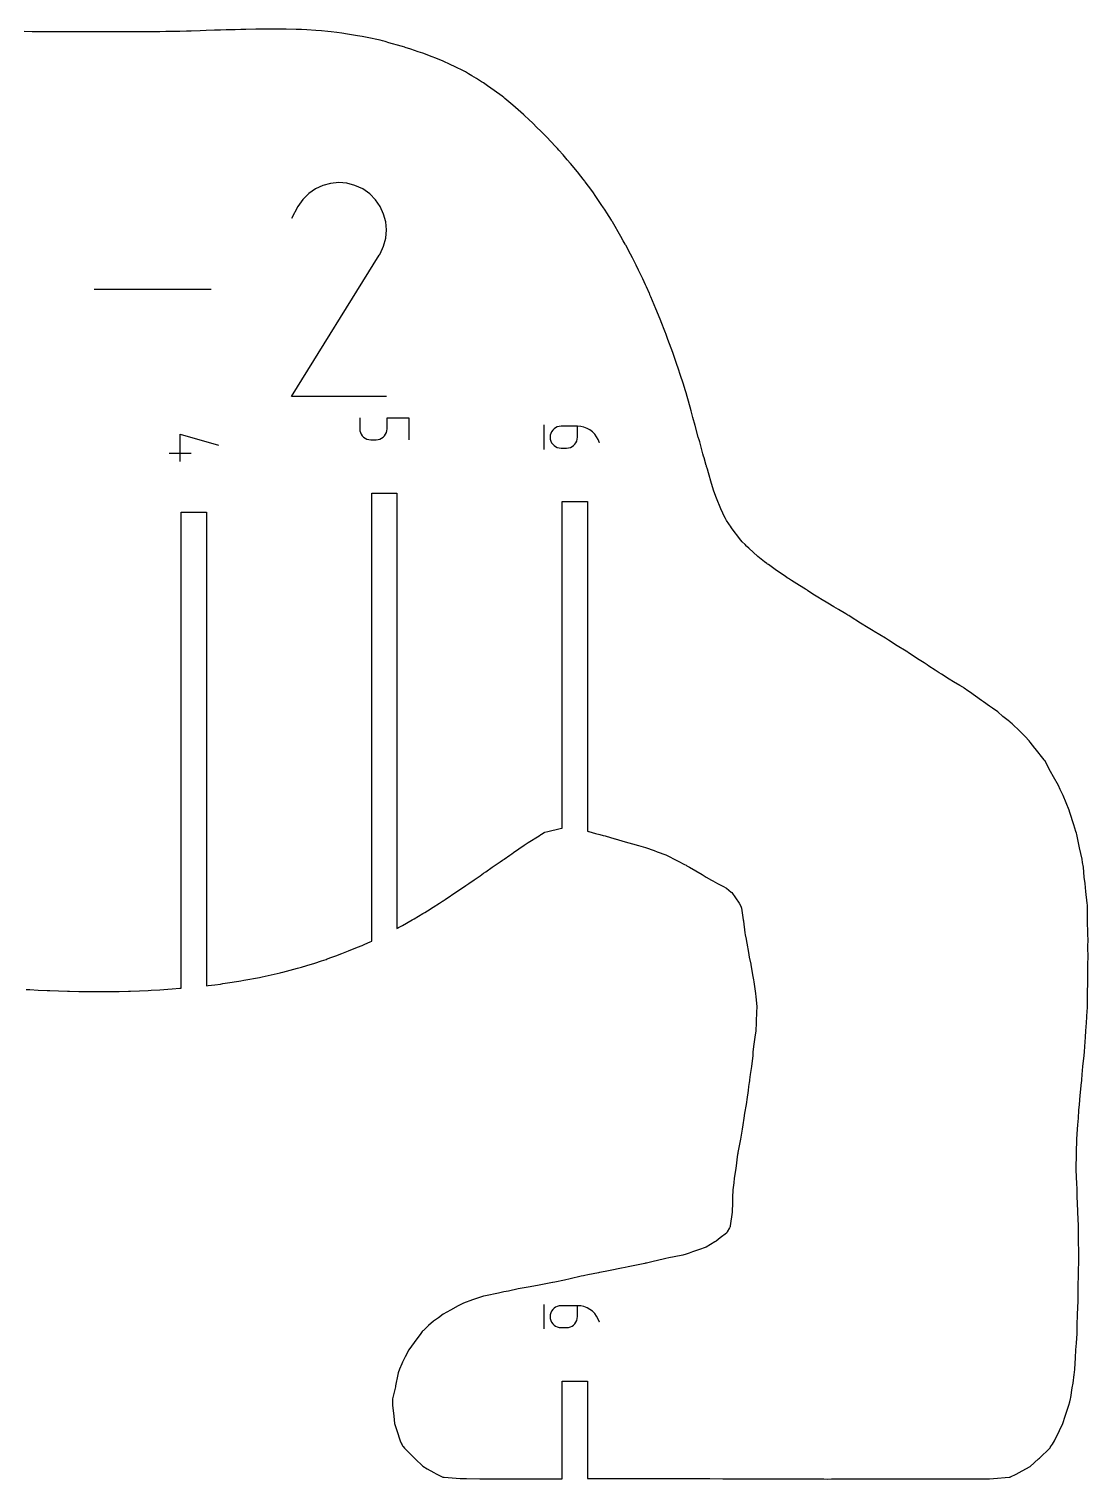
# Model space of a CAD drawing. Extents: x 0 to 560, y 0 to 480.
# Drawn here: x 48.6 to 96.7, y 218.7 to 284.6 of the extents above; entities that cross this region are included whole.
import ezdxf

# ---------------------------------------------------------------- set-up
doc = ezdxf.new("R2010")
doc.units = 0

msp = doc.modelspace()

# ---------------------------------------------------------------- linework, layer by layer
at = {"layer": 'annotation', "color": 1}
for p, q in [((62.278436, 277.611737), (61.922725, 277.516306)), ((62.646263, 277.64589), (62.278436, 277.611737)), ((63.017991, 277.616629), (62.646263, 277.64589)), ((63.385406, 277.521822), (63.017991, 277.616629)), ((61.280504, 277.150141), (61.010422, 276.883675)), ((61.587343, 277.361729), (61.280504, 277.150141)), ((61.922725, 277.516306), (61.587343, 277.361729)), ((63.740295, 277.359334), (63.385406, 277.521822)), ((64.057704, 277.133943), (63.740295, 277.359334)), ((63.740295, 277.359334), (63.740295, 277.359334)), ((64.323093, 276.863475), (64.057704, 277.133943)), ((60.785312, 276.564466), (60.501648, 276.020319)), ((61.010422, 276.883675), (60.785312, 276.564466)), ((64.534101, 276.556219), (64.323093, 276.863475)), ((64.688369, 276.220465), (64.534101, 276.556219)), ((64.783537, 275.864503), (64.688369, 276.220465)), ((64.817245, 275.49662), (64.783537, 275.864503)), ((64.690843, 274.758256), (64.787133, 275.125108)), ((64.787133, 275.125108), (64.817245, 275.49662)), ((60.495548, 267.918519), (64.487581, 274.345179)), ((64.487581, 274.345179), (64.492353, 274.351084)), ((64.487581, 274.345179), (64.487581, 274.345179)), ((64.492353, 274.351084), (64.496929, 274.357039)), ((64.496929, 274.357039), (64.50134, 274.363095)), ((64.50134, 274.363095), (64.505615, 274.369302)), ((64.505615, 274.369302), (64.509785, 274.375709)), ((64.509785, 274.375709), (64.51388, 274.382368)), ((64.51388, 274.382368), (64.517929, 274.389328)), ((64.517929, 274.389328), (64.521963, 274.396639)), ((64.521963, 274.396639), (64.526012, 274.404351)), ((64.526012, 274.404351), (64.690843, 274.758256)), ((64.526012, 274.404351), (64.526012, 274.404351)), ((56.847905, 272.782362), (51.529059, 272.782362)), ((64.815776, 267.918519), (60.495548, 267.918519)), ((63.602428, 266.953733), (63.602428, 266.456314)), ((63.602428, 266.456314), (63.602428, 266.456314)), ((63.602428, 266.456314), (63.610455, 266.367037)), ((63.610455, 266.367037), (63.633597, 266.282955)), ((64.813913, 266.282898), (64.836938, 266.367)), ((64.836938, 266.367), (64.844922, 266.456314)), ((64.844922, 266.456314), (64.844922, 266.953733)), ((64.844922, 266.953733), (65.842428, 266.953733)), ((65.842428, 266.953733), (65.842428, 265.958896)), ((71.983849, 266.631617), (71.983849, 265.511617)), ((72.381007, 266.392168), (72.331864, 266.322728)), ((72.441036, 266.452162), (72.381007, 266.392168)), ((72.510542, 266.501291), (72.441036, 266.452162)), ((72.588116, 266.538138), (72.510542, 266.501291)), ((72.672348, 266.561286), (72.588116, 266.538138)), ((72.76183, 266.569317), (72.672348, 266.561286)), ((73.506342, 266.569317), (72.76183, 266.569317)), ((72.76183, 266.569317), (72.76183, 266.569317)), ((73.657749, 266.558303), (73.506342, 266.569317)), ((73.506342, 266.071898), (73.506342, 266.569317)), ((73.80322, 266.526155), (73.657749, 266.558303)), ((73.940954, 266.474216), (73.80322, 266.526155)), ((74.069145, 266.403828), (73.940954, 266.474216)), ((74.185991, 266.316333), (74.069145, 266.403828)), ((55.438988, 264.970408), (55.438988, 266.214166)), ((55.438988, 266.214166), (57.181008, 265.717449)), ((63.633597, 266.282955), (63.670444, 266.205485)), ((63.670444, 266.205485), (63.719586, 266.136044)), ((63.719586, 266.136044), (63.779615, 266.076051)), ((63.779615, 266.076051), (63.849122, 266.026921)), ((63.849122, 266.026921), (63.926696, 265.990074)), ((63.926696, 265.990074), (64.010928, 265.966926)), ((64.010928, 265.966926), (64.100409, 265.958896)), ((64.100409, 265.958896), (64.348205, 265.958896)), ((64.348205, 265.958896), (64.437643, 265.966922)), ((64.348205, 265.958896), (64.348205, 265.958896)), ((64.437643, 265.966922), (64.521759, 265.990058)), ((64.521759, 265.990058), (64.599165, 266.02689)), ((64.599165, 266.02689), (64.668472, 266.076004)), ((64.668472, 266.076004), (64.728291, 266.135986)), ((64.728291, 266.135986), (64.777234, 266.205422)), ((64.777234, 266.205422), (64.813913, 266.282898)), ((72.271876, 266.161175), (72.263849, 266.071898)), ((72.263849, 266.071898), (72.263849, 266.071898)), ((72.263849, 266.071898), (72.271876, 265.982436)), ((72.295018, 266.245257), (72.271876, 266.161175)), ((72.271876, 265.982436), (72.295018, 265.898256)), ((72.331864, 266.322728), (72.295018, 266.245257)), ((72.295018, 265.898256), (72.331864, 265.820756)), ((72.331864, 265.820756), (72.381007, 265.751339)), ((72.381007, 265.751339), (72.441036, 265.691403)), ((72.441036, 265.691403), (72.510542, 265.642349)), ((73.260586, 265.642349), (73.329892, 265.691403)), ((73.329892, 265.691403), (73.389712, 265.751339)), ((73.389712, 265.751339), (73.438655, 265.820756)), ((73.438655, 265.820756), (73.475333, 265.898256)), ((73.475333, 265.898256), (73.498359, 265.982436)), ((73.498359, 265.982436), (73.506342, 266.071898)), ((74.289688, 266.213075), (74.185991, 266.316333)), ((74.378433, 266.095394), (74.289688, 266.213075)), ((74.450421, 265.964633), (74.378433, 266.095394)), ((74.503849, 265.822135), (74.450421, 265.964633)), ((74.503849, 265.822135), (74.503849, 265.822135)), ((54.941008, 265.343226), (55.935845, 265.343226)), ((72.510542, 265.642349), (72.588116, 265.605577)), ((72.588116, 265.605577), (72.672348, 265.582487)), ((72.672348, 265.582487), (72.76183, 265.574479)), ((72.76183, 265.574479), (73.009626, 265.574479)), ((73.009626, 265.574479), (73.099064, 265.582487)), ((73.009626, 265.574479), (73.009626, 265.574479)), ((73.099064, 265.582487), (73.18318, 265.605577)), ((73.18318, 265.605577), (73.260586, 265.642349)), ((71.983849, 226.647377), (71.983849, 225.527377)), ((72.271876, 226.176935), (72.263849, 226.087658)), ((72.295018, 226.261017), (72.271876, 226.176935)), ((72.331864, 226.338488), (72.295018, 226.261017)), ((72.381007, 226.407928), (72.331864, 226.338488)), ((72.441036, 226.467922), (72.381007, 226.407928)), ((72.510542, 226.517051), (72.441036, 226.467922)), ((72.588116, 226.553898), (72.510542, 226.517051)), ((72.672348, 226.577046), (72.588116, 226.553898)), ((72.76183, 226.585077), (72.672348, 226.577046)), ((73.506342, 226.585077), (72.76183, 226.585077)), ((72.76183, 226.585077), (72.76183, 226.585077)), ((73.657749, 226.574063), (73.506342, 226.585077)), ((73.506342, 226.087658), (73.506342, 226.585077)), ((73.80322, 226.541915), (73.657749, 226.574063)), ((73.940954, 226.489976), (73.80322, 226.541915)), ((74.069145, 226.419588), (73.940954, 226.489976)), ((74.185991, 226.332094), (74.069145, 226.419588)), ((74.289688, 226.228835), (74.185991, 226.332094)), ((74.378433, 226.111154), (74.289688, 226.228835)), ((72.263849, 226.087658), (72.263849, 226.087658)), ((72.263849, 226.087658), (72.271876, 225.998196)), ((72.271876, 225.998196), (72.295018, 225.914016)), ((72.295018, 225.914016), (72.331864, 225.836517)), ((72.331864, 225.836517), (72.381007, 225.767099)), ((72.381007, 225.767099), (72.441036, 225.707163)), ((72.441036, 225.707163), (72.510542, 225.658109)), ((72.510542, 225.658109), (72.588116, 225.621337)), ((72.588116, 225.621337), (72.672348, 225.598247)), ((72.672348, 225.598247), (72.76183, 225.590239)), ((72.76183, 225.590239), (73.009626, 225.590239)), ((73.009626, 225.590239), (73.099064, 225.598247)), ((73.009626, 225.590239), (73.009626, 225.590239)), ((73.099064, 225.598247), (73.18318, 225.621337)), ((73.18318, 225.621337), (73.260586, 225.658109)), ((73.260586, 225.658109), (73.329892, 225.707163)), ((73.329892, 225.707163), (73.389712, 225.767099)), ((73.389712, 225.767099), (73.438655, 225.836517)), ((73.438655, 225.836517), (73.475333, 225.914016)), ((73.475333, 225.914016), (73.498359, 225.998196)), ((73.498359, 225.998196), (73.506342, 226.087658)), ((74.450421, 225.980393), (74.378433, 226.111154)), ((74.503849, 225.837895), (74.450421, 225.980393)), ((74.503849, 225.837895), (74.503849, 225.837895))]:
    msp.add_line(p, q, dxfattribs=at)
at = {"layer": 'boundary', "color": 5}
for p, q in [((48.69964, 284.5079), (48.345026, 284.513062)), ((48.98123, 284.50404), (48.69964, 284.5079)), ((49.260552, 284.503883), (48.98123, 284.50404)), ((49.621203, 284.50639), (49.260552, 284.503883)), ((49.90194, 284.506233), (49.621203, 284.50639)), ((50.183065, 284.507076), (49.90194, 284.506233)), ((50.540876, 284.508227), (50.183065, 284.507076)), ((50.822651, 284.50907), (50.540876, 284.508227)), ((51.10421, 284.507844), (50.822651, 284.50907)), ((51.463387, 284.50504), (51.10421, 284.507844)), ((51.743362, 284.503813), (51.463387, 284.50504)), ((52.022728, 284.503963), (51.743362, 284.503813)), ((52.384739, 284.503903), (52.022728, 284.503963)), ((52.664072, 284.504052), (52.384739, 284.503903)), ((52.943988, 284.504936), (52.664072, 284.504052)), ((53.30444, 284.505692), (52.943988, 284.504936)), ((53.584783, 284.506576), (53.30444, 284.505692)), ((53.866353, 284.507865), (53.584783, 284.506576)), ((54.223124, 284.50928), (53.866353, 284.507865)), ((54.505493, 284.510571), (54.223124, 284.50928)), ((54.790734, 284.514363), (54.505493, 284.510571)), ((55.137869, 284.519842), (54.790734, 284.514363)), ((55.426204, 284.523662), (55.137869, 284.519842)), ((55.726436, 284.532289), (55.426204, 284.523662)), ((55.741964, 284.532769), (55.726436, 284.532289)), ((55.932579, 284.53863), (55.741964, 284.532769)), ((56.346914, 284.550787), (55.932579, 284.53863)), ((56.622672, 284.559247), (56.346914, 284.550787)), ((57.004456, 284.571377), (56.622672, 284.559247)), ((57.267625, 284.579452), (57.004456, 284.571377)), ((57.52682, 284.587396), (57.267625, 284.579452)), ((57.94349, 284.600549), (57.52682, 284.587396)), ((58.188335, 284.608058), (57.94349, 284.600549)), ((58.429121, 284.612459), (58.188335, 284.608058)), ((58.880309, 284.623092), (58.429121, 284.612459)), ((59.109046, 284.627296), (58.880309, 284.623092)), ((59.335601, 284.628519), (59.109046, 284.627296)), ((59.805638, 284.630632), (59.335601, 284.628519)), ((60.029756, 284.631841), (59.805638, 284.630632)), ((60.254218, 284.624913), (60.029756, 284.631841)), ((60.712967, 284.613292), (60.254218, 284.624913)), ((60.950467, 284.605955), (60.712967, 284.613292)), ((61.190486, 284.592034), (60.950467, 284.605955)), ((61.607928, 284.569488), (61.190486, 284.592034)), ((61.871178, 284.554201), (61.607928, 284.569488)), ((62.156731, 284.519579), (61.871178, 284.554201)), ((62.310487, 284.501039), (62.156731, 284.519579)), ((62.565502, 284.470038), (62.310487, 284.501039)), ((62.791888, 284.44256), (62.565502, 284.470038)), ((63.044822, 284.40144), (62.791888, 284.44256)), ((63.508517, 284.325711), (63.044822, 284.40144)), ((63.712599, 284.292542), (63.508517, 284.325711)), ((63.93547, 284.244668), (63.712599, 284.292542)), ((64.531763, 284.116566), (63.93547, 284.244668)), ((64.63331, 284.094753), (64.531763, 284.116566)), ((64.758059, 284.059214), (64.63331, 284.094753)), ((64.933053, 284.009347), (64.758059, 284.059214)), ((65.481141, 283.853565), (64.933053, 284.009347)), ((65.554021, 283.832869), (65.481141, 283.853565)), ((65.650689, 283.801256), (65.554021, 283.832869)), ((65.674506, 283.793585), (65.650689, 283.801256)), ((65.932823, 283.709245), (65.674506, 283.793585)), ((66.267415, 283.600467), (65.932823, 283.709245)), ((66.474731, 283.533066), (66.267415, 283.600467)), ((66.905143, 283.363223), (66.474731, 283.533066)), ((67.057686, 283.302795), (66.905143, 283.363223)), ((67.395442, 283.169162), (67.057686, 283.302795)), ((67.714575, 283.017825), (67.395442, 283.169162)), ((67.947124, 282.907102), (67.714575, 283.017825)), ((68.316152, 282.732189), (67.947124, 282.907102)), ((68.408041, 282.679091), (68.316152, 282.732189)), ((68.55613, 282.593521), (68.408041, 282.679091)), ((68.708565, 282.504722), (68.55613, 282.593521)), ((68.915157, 282.379253), (68.708565, 282.504722)), ((69.149047, 282.235883), (68.915157, 282.379253)), ((69.236861, 282.182054), (69.149047, 282.235883)), ((69.420787, 282.049755), (69.236861, 282.182054)), ((69.717782, 281.839116), (69.420787, 282.049755)), ((70.07846, 281.572481), (69.717782, 281.839116)), ((70.157573, 281.514405), (70.07846, 281.572481)), ((70.174595, 281.500291), (70.157573, 281.514405)), ((70.201718, 281.477801), (70.174595, 281.500291)), ((70.571393, 281.168149), (70.201718, 281.477801)), ((71.053219, 280.749148), (70.571393, 281.168149)), ((71.071601, 280.732886), (71.053219, 280.749148)), ((71.078284, 280.726975), (71.071601, 280.732886)), ((71.085865, 280.719597), (71.078284, 280.726975)), ((71.317201, 280.501351), (71.085865, 280.719597)), ((71.457704, 280.362079), (71.317201, 280.501351)), ((71.679277, 280.145157), (71.457704, 280.362079)), ((71.822354, 280.00546), (71.679277, 280.145157)), ((71.998992, 279.831607), (71.822354, 280.00546)), ((72.115888, 279.707095), (71.998992, 279.831607)), ((72.488879, 279.307738), (72.115888, 279.707095)), ((72.546315, 279.246357), (72.488879, 279.307738)), ((72.593021, 279.19658), (72.546315, 279.246357)), ((72.663352, 279.119049), (72.593021, 279.19658)), ((72.854392, 278.907622), (72.663352, 279.119049)), ((72.919704, 278.83534), (72.854392, 278.907622)), ((73.043214, 278.688173), (72.919704, 278.83534)), ((73.189204, 278.517567), (73.043214, 278.688173)), ((73.50698, 278.130635), (73.189204, 278.517567)), ((73.664648, 277.935952), (73.50698, 278.130635)), ((73.766825, 277.803937), (73.664648, 277.935952)), ((73.840415, 277.711996), (73.766825, 277.803937)), ((73.863928, 277.680107), (73.840415, 277.711996)), ((74.004824, 277.488955), (73.863928, 277.680107)), ((74.198551, 277.222688), (74.004824, 277.488955)), ((74.344992, 277.014912), (74.198551, 277.222688)), ((74.620088, 276.613823), (74.344992, 277.014912)), ((74.665897, 276.542351), (74.620088, 276.613823)), ((74.761126, 276.400369), (74.665897, 276.542351)), ((74.841911, 276.270288), (74.761126, 276.400369)), ((75.050833, 275.933879), (74.841911, 276.270288)), ((75.072376, 275.899191), (75.050833, 275.933879)), ((75.080124, 275.886534), (75.072376, 275.899191)), ((75.09674, 275.858851), (75.080124, 275.886534)), ((75.483879, 275.194687), (75.09674, 275.858851)), ((75.591177, 275.004019), (75.483879, 275.194687)), ((75.681836, 274.844139), (75.591177, 275.004019)), ((75.695372, 274.819239), (75.681836, 274.844139)), ((75.714816, 274.783469), (75.695372, 274.819239)), ((75.830908, 274.564296), (75.714816, 274.783469)), ((76.004987, 274.228751), (75.830908, 274.564296)), ((76.174645, 273.895703), (76.004987, 274.228751)), ((76.287147, 273.667747), (76.174645, 273.895703)), ((76.474322, 273.277075), (76.287147, 273.667747)), ((76.536271, 273.142575), (76.474322, 273.277075)), ((76.602547, 273.00176), (76.536271, 273.142575)), ((76.643854, 272.909967), (76.602547, 273.00176)), ((76.783944, 272.598655), (76.643854, 272.909967)), ((76.796647, 272.570234), (76.783944, 272.598655)), ((76.804519, 272.552025), (76.796647, 272.570234)), ((76.846281, 272.450881), (76.804519, 272.552025)), ((77.070947, 271.908608), (76.846281, 272.450881)), ((77.263068, 271.436303), (77.070947, 271.908608)), ((77.340989, 271.24418), (77.263068, 271.436303)), ((77.450242, 270.968555), (77.340989, 271.24418)), ((77.512349, 270.81125), (77.450242, 270.968555)), ((77.523257, 270.783397), (77.512349, 270.81125)), ((77.554588, 270.699028), (77.523257, 270.783397)), ((77.624139, 270.517685), (77.554588, 270.699028)), ((77.69614, 270.320581), (77.624139, 270.517685)), ((77.83747, 269.92151), (77.69614, 270.320581)), ((78.039419, 269.338456), (77.83747, 269.92151)), ((78.066614, 269.259144), (78.039419, 269.338456)), ((78.085191, 269.20486), (78.066614, 269.259144)), ((78.19278, 268.874239), (78.085191, 269.20486)), ((78.307373, 268.523423), (78.19278, 268.874239)), ((78.417625, 268.179247), (78.307373, 268.523423)), ((78.443968, 268.097111), (78.417625, 268.179247)), ((78.445018, 268.093762), (78.443968, 268.097111)), ((78.446469, 268.089137), (78.445018, 268.093762)), ((78.494095, 267.926703), (78.446469, 268.089137)), ((78.555345, 267.708357), (78.494095, 267.926703)), ((78.673431, 267.272047), (78.555345, 267.708357)), ((78.757022, 266.973415), (78.673431, 267.272047)), ((78.856534, 266.609682), (78.757022, 266.973415)), ((79.00394, 266.078257), (78.856534, 266.609682)), ((79.039778, 265.947316), (79.00394, 266.078257)), ((79.065214, 265.857693), (79.039778, 265.947316)), ((79.215043, 265.315714), (79.065214, 265.857693)), ((79.242956, 265.213815), (79.215043, 265.315714)), ((79.265397, 265.135681), (79.242956, 265.213815)), ((79.364678, 264.788824), (79.265397, 265.135681)), ((79.370391, 264.769507), (79.364678, 264.788824)), ((79.378534, 264.741971), (79.370391, 264.769507)), ((79.41405, 264.616123), (79.378534, 264.741971)), ((79.463284, 264.448158), (79.41405, 264.616123)), ((79.604382, 263.960219), (79.463284, 264.448158)), ((79.711624, 263.626249), (79.604382, 263.960219)), ((64.149428, 243.165725), (64.149428, 263.529033)), ((64.149428, 263.529033), (65.295428, 263.529033)), ((65.295428, 263.529033), (65.295428, 243.734936)), ((72.810849, 248.301135), (72.810849, 263.144617)), ((72.810849, 263.144617), (73.956849, 263.144617)), ((73.956849, 263.144617), (73.956849, 248.161534)), ((79.831734, 263.297853), (79.711624, 263.626249)), ((80.031871, 262.818059), (79.831734, 263.297853)), ((55.488008, 241.024405), (55.488008, 262.665006)), ((55.488008, 262.665006), (56.634008, 262.665006)), ((56.634008, 262.665006), (56.634007, 241.134138)), ((80.114745, 262.620015), (80.031871, 262.818059)), ((80.166685, 262.510527), (80.114745, 262.620015)), ((80.235515, 262.378966), (80.166685, 262.510527)), ((80.285389, 262.28364), (80.235515, 262.378966)), ((80.490677, 261.983305), (80.285389, 262.28364)), ((80.503431, 261.962875), (80.490677, 261.983305)), ((80.938766, 261.394805), (80.503431, 261.962875)), ((80.996557, 261.322735), (80.938766, 261.394805)), ((81.127865, 261.187957), (80.996557, 261.322735)), ((81.188609, 261.122559), (81.127865, 261.187957)), ((81.206099, 261.103729), (81.188609, 261.122559)), ((81.297212, 261.025021), (81.206099, 261.103729)), ((81.707966, 260.655568), (81.297212, 261.025021)), ((82.019095, 260.409628), (81.707966, 260.655568)), ((82.12681, 260.322867), (82.019095, 260.409628)), ((82.152949, 260.305078), (82.12681, 260.322867)), ((82.191147, 260.279083), (82.152949, 260.305078)), ((82.565141, 260.005435), (82.191147, 260.279083)), ((82.946273, 259.753222), (82.565141, 260.005435)), ((83.04752, 259.682713), (82.946273, 259.753222)), ((83.100864, 259.649583), (83.04752, 259.682713)), ((83.248548, 259.55786), (83.100864, 259.649583)), ((83.609262, 259.322729), (83.248548, 259.55786)), ((83.87674, 259.163362), (83.609262, 259.322729)), ((83.932923, 259.126342), (83.87674, 259.163362)), ((83.968231, 259.103076), (83.932923, 259.126342)), ((84.216763, 258.943447), (83.968231, 259.103076)), ((84.514698, 258.752062), (84.216763, 258.943447)), ((84.566673, 258.721316), (84.514698, 258.752062)), ((84.888941, 258.519523), (84.566673, 258.721316)), ((85.171779, 258.356561), (84.888941, 258.519523)), ((85.378382, 258.237525), (85.171779, 258.356561)), ((85.707955, 258.04764), (85.378382, 258.237525)), ((85.760856, 258.013113), (85.707955, 258.04764)), ((85.786485, 257.998182), (85.760856, 258.013113)), ((85.809652, 257.983271), (85.786485, 257.998182)), ((85.847197, 257.961109), (85.809652, 257.983271)), ((85.903782, 257.927761), (85.847197, 257.961109)), ((86.382112, 257.621706), (85.903782, 257.927761)), ((86.730362, 257.399137), (86.382112, 257.621706)), ((86.948984, 257.26956), (86.730362, 257.399137)), ((87.00179, 257.23567), (86.948984, 257.26956)), ((87.51958, 256.931918), (87.00179, 257.23567)), ((87.60433, 256.874223), (87.51958, 256.931918)), ((87.651073, 256.842402), (87.60433, 256.874223)), ((87.732141, 256.791629), (87.651073, 256.842402)), ((87.977853, 256.628999), (87.732141, 256.791629)), ((88.526408, 256.297659), (87.977853, 256.628999)), ((88.559284, 256.275765), (88.526408, 256.297659)), ((88.571783, 256.267441), (88.559284, 256.275765)), ((88.593147, 256.253502), (88.571783, 256.267441)), ((88.978201, 255.997125), (88.593147, 256.253502)), ((89.269657, 255.816196), (88.978201, 255.997125)), ((89.411248, 255.718974), (89.269657, 255.816196)), ((89.492494, 255.663189), (89.411248, 255.718974)), ((89.770446, 255.482435), (89.492494, 255.663189)), ((89.955546, 255.35864), (89.770446, 255.482435)), ((90.066012, 255.291731), (89.955546, 255.35864)), ((90.413207, 255.077298), (90.066012, 255.291731)), ((90.613281, 254.956819), (90.413207, 255.077298)), ((90.902629, 254.782578), (90.613281, 254.956819)), ((91.038972, 254.700474), (90.902629, 254.782578)), ((91.05745, 254.687655), (91.038972, 254.700474)), ((91.089424, 254.667559), (91.05745, 254.687655)), ((91.262195, 254.547422), (91.089424, 254.667559)), ((91.333915, 254.497551), (91.262195, 254.547422)), ((91.612555, 254.298342), (91.333915, 254.497551)), ((91.878333, 254.105977), (91.612555, 254.298342)), ((91.97213, 254.043633), (91.878333, 254.105977)), ((92.254625, 253.848481), (91.97213, 254.043633)), ((92.390611, 253.751315), (92.254625, 253.848481)), ((92.62372, 253.584751), (92.390611, 253.751315)), ((92.860764, 253.381245), (92.62372, 253.584751)), ((93.096677, 253.192672), (92.860764, 253.381245)), ((93.175339, 253.129111), (93.096677, 253.192672)), ((93.210032, 253.098745), (93.175339, 253.129111)), ((93.280047, 253.037463), (93.210032, 253.098745)), ((93.61996, 252.706502), (93.280047, 253.037463)), ((93.876533, 252.46903), (93.61996, 252.706502)), ((94.045771, 252.269352), (93.876533, 252.46903)), ((94.096046, 252.210871), (94.045771, 252.269352)), ((94.31484, 251.931443), (94.096046, 252.210871)), ((94.323452, 251.920217), (94.31484, 251.931443)), ((94.735099, 251.407363), (94.323452, 251.920217)), ((94.756589, 251.375831), (94.735099, 251.407363)), ((94.772286, 251.353309), (94.756589, 251.375831)), ((94.963805, 250.978844), (94.772286, 251.353309)), ((95.016757, 250.87916), (94.963805, 250.978844)), ((95.15328, 250.628118), (95.016757, 250.87916)), ((95.383458, 250.237586), (95.15328, 250.628118)), ((95.462611, 250.055061), (95.383458, 250.237586)), ((95.601412, 249.777264), (95.462611, 250.055061)), ((95.734209, 249.442891), (95.601412, 249.777264)), ((95.877487, 249.121864), (95.734209, 249.442891)), ((95.908011, 249.008868), (95.877487, 249.121864)), ((95.93747, 248.918108), (95.908011, 249.008868)), ((96.049269, 248.541843), (95.93747, 248.918108)), ((96.080631, 248.449031), (96.049269, 248.541843)), ((71.26449, 247.645462), (71.757693, 247.95159)), ((71.757693, 247.95159), (71.843224, 248.006143)), ((71.843224, 248.006143), (71.871371, 248.025311)), ((71.871371, 248.025311), (71.989342, 248.097336)), ((71.989342, 248.097336), (71.998993, 248.103837)), ((71.998993, 248.103837), (72.018946, 248.111836)), ((72.018946, 248.111836), (72.155851, 248.147163)), ((72.155851, 248.147163), (72.721151, 248.283216)), ((72.721151, 248.283216), (72.810849, 248.301135)), ((73.956849, 248.161534), (74.009131, 248.147163)), ((74.009131, 248.147163), (74.026849, 248.142351)), ((74.026849, 248.142351), (74.323654, 248.061728)), ((74.323654, 248.061728), (74.526211, 248.006143)), ((74.526211, 248.006143), (74.670366, 247.967767)), ((74.670366, 247.967767), (74.761126, 247.943607)), ((74.761126, 247.943607), (75.207831, 247.815457)), ((96.180265, 248.147163), (96.080631, 248.449031)), ((96.200779, 248.063444), (96.180265, 248.147163)), ((96.217689, 248.006143), (96.200779, 248.063444)), ((96.278871, 247.700256), (96.217689, 248.006143)), ((70.594914, 247.185901), (71.078284, 247.523409)), ((71.078284, 247.523409), (71.26449, 247.645462)), ((75.207831, 247.815457), (75.227691, 247.809933)), ((75.227691, 247.809933), (75.681836, 247.680993)), ((75.681836, 247.680993), (76.002745, 247.584558)), ((76.002745, 247.584558), (76.286722, 247.510168)), ((76.286722, 247.510168), (76.602547, 247.415966)), ((76.602547, 247.415966), (76.996302, 247.278505)), ((76.996302, 247.278505), (77.130258, 247.226244)), ((77.130258, 247.226244), (77.523257, 247.087535)), ((96.335072, 247.401079), (96.278871, 247.700256)), ((96.46415, 246.89042), (96.335072, 247.401079)), ((69.625383, 246.517064), (69.995627, 246.770473)), ((69.995627, 246.770473), (70.100246, 246.839758)), ((70.100246, 246.839758), (70.157573, 246.877519)), ((70.157573, 246.877519), (70.166626, 246.8836)), ((70.166626, 246.8836), (70.17678, 246.89042)), ((70.17678, 246.89042), (70.433768, 247.071623)), ((70.433768, 247.071623), (70.517976, 247.130896)), ((70.517976, 247.130896), (70.594914, 247.185901)), ((77.523257, 247.087535), (77.682506, 247.006166)), ((77.682506, 247.006166), (77.909029, 246.89042)), ((77.909029, 246.89042), (78.088412, 246.800907)), ((78.088412, 246.800907), (78.377936, 246.648472)), ((78.377936, 246.648472), (78.443968, 246.615315)), ((78.443968, 246.615315), (78.487192, 246.588394)), ((78.487192, 246.588394), (78.60328, 246.517064)), ((96.484862, 246.742075), (96.46415, 246.89042)), ((96.524875, 246.517064), (96.484862, 246.742075)), ((68.558769, 245.774698), (68.812629, 245.953351)), ((68.812629, 245.953351), (69.075366, 246.132751)), ((69.075366, 246.132751), (69.236861, 246.24497)), ((69.236861, 246.24497), (69.331746, 246.3138)), ((69.331746, 246.3138), (69.625383, 246.517064)), ((78.60328, 246.517064), (79.176571, 246.183897)), ((79.176571, 246.183897), (79.364678, 246.075143)), ((79.364678, 246.075143), (79.604639, 245.933279)), ((79.604639, 245.933279), (79.658308, 245.90476)), ((79.658308, 245.90476), (79.87826, 245.774698)), ((96.558706, 246.063698), (96.524875, 246.517064)), ((96.602604, 245.774698), (96.558706, 246.063698)), ((67.489007, 245.05262), (68.019736, 245.411763)), ((68.019736, 245.411763), (68.316152, 245.608446)), ((68.316152, 245.608446), (68.43197, 245.687934)), ((68.43197, 245.687934), (68.434612, 245.689791)), ((68.434612, 245.689791), (68.558769, 245.774698)), ((79.87826, 245.774698), (80.114259, 245.653168)), ((80.114259, 245.653168), (80.285389, 245.565044)), ((80.285389, 245.565044), (80.498517, 245.390469)), ((80.498517, 245.390469), (80.524507, 245.372672)), ((80.524507, 245.372672), (80.856375, 244.886965)), ((96.629418, 245.413981), (96.602604, 245.774698)), ((96.69313, 244.886965), (96.629418, 245.413981)), ((66.565811, 244.468288), (66.811707, 244.62093)), ((66.811707, 244.62093), (66.87237, 244.658976)), ((66.87237, 244.658976), (66.939641, 244.70242)), ((66.939641, 244.70242), (67.23219, 244.886965)), ((67.23219, 244.886965), (67.371265, 244.974905)), ((67.371265, 244.974905), (67.395442, 244.989861)), ((67.395442, 244.989861), (67.489007, 245.05262)), ((80.856375, 244.886965), (80.934686, 244.751616)), ((80.934686, 244.751616), (80.960012, 244.658976)), ((80.960012, 244.658976), (81.048078, 244.128755)), ((96.697535, 244.803427), (96.69313, 244.886965)), ((96.706264, 244.658976), (96.697535, 244.803427)), ((96.706345, 244.155355), (96.706264, 244.658976)), ((65.55402, 243.874101), (65.983947, 244.125786)), ((65.983947, 244.125786), (66.074294, 244.178001)), ((66.074294, 244.178001), (66.474731, 244.410936)), ((66.474731, 244.410936), (66.565811, 244.468288)), ((81.048078, 244.128755), (81.056351, 244.083007)), ((81.056351, 244.083007), (81.05873, 244.064416)), ((81.05873, 244.064416), (81.125612, 243.543254)), ((96.704952, 244.055044), (96.706345, 244.155355)), ((96.722765, 243.543254), (96.704952, 244.055044)), ((65.295428, 243.734936), (65.365428, 243.772236)), ((65.365428, 243.772236), (65.37061, 243.774997)), ((65.37061, 243.774997), (65.55402, 243.874101)), ((81.125612, 243.543254), (81.141419, 243.448759)), ((81.141419, 243.448759), (81.173513, 243.256865)), ((96.720836, 243.426884), (96.722765, 243.543254)), ((96.728209, 243.256865), (96.720836, 243.426884)), ((62.791888, 242.594834), (63.096278, 242.717949)), ((63.096278, 242.717949), (63.501105, 242.88242)), ((63.501105, 242.88242), (63.712599, 242.968104)), ((63.712599, 242.968104), (63.842327, 243.027184)), ((63.842327, 243.027184), (64.079428, 243.134147)), ((64.079428, 243.134147), (64.149428, 243.165725)), ((81.173513, 243.256865), (81.193705, 243.141257)), ((81.193705, 243.141257), (81.206099, 243.06561)), ((81.206099, 243.06561), (81.280825, 242.645003)), ((81.280825, 242.645003), (81.319462, 242.427532)), ((96.725954, 242.891207), (96.728209, 243.256865)), ((96.728199, 242.427532), (96.725954, 242.891207)), ((60.778619, 241.931021), (60.950467, 241.976554)), ((60.950467, 241.976554), (61.189527, 242.050017)), ((61.189527, 242.050017), (61.567026, 242.165261)), ((61.567026, 242.165261), (61.871178, 242.258984)), ((61.871178, 242.258984), (62.073426, 242.33224)), ((62.073426, 242.33224), (62.11862, 242.348598)), ((62.11862, 242.348598), (62.336519, 242.427532)), ((62.336519, 242.427532), (62.555956, 242.508152)), ((62.555956, 242.508152), (62.586797, 242.519485)), ((62.586797, 242.519485), (62.791888, 242.594834)), ((81.319462, 242.427532), (81.387214, 242.119825)), ((81.387214, 242.119825), (81.392323, 242.094148)), ((81.392323, 242.094148), (81.473035, 241.626766)), ((96.717744, 242.04666), (96.717859, 242.132268)), ((96.72747, 241.626766), (96.717744, 242.04666)), ((96.717859, 242.132268), (96.728199, 242.427532)), ((57.369998, 241.228064), (57.806215, 241.297418)), ((57.806215, 241.297418), (57.896844, 241.311812)), ((57.896844, 241.311812), (57.995633, 241.327415)), ((57.995633, 241.327415), (58.101325, 241.344312)), ((58.101325, 241.344312), (58.188336, 241.35806)), ((58.188336, 241.35806), (58.32651, 241.382131)), ((58.32651, 241.382131), (59.041386, 241.506975)), ((59.041386, 241.506975), (59.109046, 241.518766)), ((59.109046, 241.518766), (59.163025, 241.531198)), ((59.163025, 241.531198), (59.576541, 241.626766)), ((59.576541, 241.626766), (59.976875, 241.720391)), ((59.976875, 241.720391), (60.029756, 241.732855)), ((60.029756, 241.732855), (60.100219, 241.751519)), ((60.100219, 241.751519), (60.778619, 241.931021)), ((81.473035, 241.626766), (81.513629, 241.403125)), ((81.513629, 241.403125), (81.529262, 241.311812)), ((81.529262, 241.311812), (81.610041, 240.777422)), ((96.706353, 240.782231), (96.725659, 241.311812)), ((96.725659, 241.311812), (96.726553, 241.467236)), ((96.726553, 241.467236), (96.72747, 241.626766)), ((48.435443, 240.962971), (48.601947, 240.955253)), ((48.601947, 240.955253), (48.98123, 240.935249)), ((48.98123, 240.935249), (49.380268, 240.920277)), ((49.380268, 240.920277), (49.500445, 240.915927)), ((49.500445, 240.915927), (49.901941, 240.900839)), ((49.901941, 240.900839), (50.318655, 240.888982)), ((50.318655, 240.888982), (50.404344, 240.886162)), ((50.404344, 240.886162), (50.822651, 240.874319)), ((50.822651, 240.874319), (51.248427, 240.872938)), ((51.248427, 240.872938), (51.317499, 240.872785)), ((51.317499, 240.872785), (51.743362, 240.871401)), ((51.743362, 240.871401), (52.168365, 240.874307)), ((52.168365, 240.874307), (52.239336, 240.874779)), ((52.239336, 240.874779), (52.664072, 240.877683)), ((52.664072, 240.877683), (53.080231, 240.889966)), ((53.080231, 240.889966), (53.16998, 240.892366)), ((53.16998, 240.892366), (53.584783, 240.904569)), ((53.584783, 240.904569), (53.982171, 240.923199)), ((53.982171, 240.923199), (54.111824, 240.929782)), ((54.111824, 240.929782), (54.505493, 240.948317)), ((54.505493, 240.948317), (54.872695, 240.976643)), ((54.872695, 240.976643), (55.067287, 240.991311)), ((55.067287, 240.991311), (55.418008, 241.018314)), ((55.418008, 241.018314), (55.426204, 241.018945)), ((55.426204, 241.018945), (55.488008, 241.024405)), ((56.634007, 241.134138), (56.704008, 241.142707)), ((56.704008, 241.142707), (57.015777, 241.180875)), ((57.015777, 241.180875), (57.267625, 241.211808)), ((57.267625, 241.211808), (57.369998, 241.228064)), ((81.610041, 240.777422), (81.621245, 240.628649)), ((81.621245, 240.628649), (81.659967, 240.196088)), ((96.705652, 240.723295), (96.706353, 240.782231)), ((96.706826, 240.609011), (96.705652, 240.723295)), ((81.652228, 239.996667), (81.638829, 239.452691)), ((81.659426, 240.119337), (81.652228, 239.996667)), ((81.659967, 240.196088), (81.659426, 240.119337)), ((96.652441, 239.442202), (96.696831, 239.996667)), ((96.696831, 239.996667), (96.699527, 240.115079)), ((96.699527, 240.115079), (96.705358, 240.196089)), ((96.705358, 240.196089), (96.706826, 240.609011)), ((81.638829, 239.452691), (81.614175, 239.080367)), ((96.632307, 239.080367), (96.652441, 239.442202)), ((81.580949, 238.790325), (81.513552, 238.366567)), ((81.614175, 239.080367), (81.580949, 238.790325)), ((96.586382, 238.366567), (96.607066, 238.790325)), ((96.607066, 238.790325), (96.632307, 239.080367)), ((81.49034, 238.110153), (81.476091, 237.964645)), ((81.513552, 238.366567), (81.49034, 238.110153)), ((96.550611, 237.964645), (96.563544, 238.126765)), ((96.563544, 238.126765), (96.586382, 238.366567)), ((81.42627, 237.465594), (81.36753, 237.092846)), ((81.476091, 237.964645), (81.42627, 237.465594)), ((96.468364, 237.092846), (96.496936, 237.465594)), ((96.496936, 237.465594), (96.550611, 237.964645)), ((81.312574, 236.736467), (81.288998, 236.551376)), ((81.325319, 236.803228), (81.312574, 236.736467)), ((81.331731, 236.848923), (81.325319, 236.803228)), ((81.36753, 237.092846), (81.331731, 236.848923)), ((96.371164, 236.140863), (96.439376, 236.736467)), ((96.439376, 236.736467), (96.444091, 236.803833)), ((96.444091, 236.803833), (96.448256, 236.848923)), ((96.448256, 236.848923), (96.468364, 237.092846)), ((81.266532, 236.363316), (81.206099, 235.954869)), ((81.288998, 236.551376), (81.266532, 236.363316)), ((96.33705, 235.733201), (96.371164, 236.140863)), ((81.172383, 235.733201), (81.109212, 235.336787)), ((81.189785, 235.837056), (81.172383, 235.733201)), ((81.206099, 235.954869), (81.189785, 235.837056)), ((96.294583, 235.106369), (96.316607, 235.481401)), ((96.316607, 235.481401), (96.33705, 235.733201)), ((81.032023, 234.816132), (80.998978, 234.617479)), ((81.068642, 235.106369), (81.032023, 234.816132)), ((81.109212, 235.336787), (81.068642, 235.106369)), ((96.247221, 234.617479), (96.261653, 234.816131)), ((96.261653, 234.816131), (96.294583, 235.106369)), ((80.925106, 234.153765), (80.806648, 233.557042)), ((80.998978, 234.617479), (80.925106, 234.153765)), ((96.207027, 233.533276), (96.22007, 234.158244)), ((96.22007, 234.158244), (96.247221, 234.617479)), ((80.791513, 233.476269), (80.710205, 232.829034)), ((80.794565, 233.491823), (80.791513, 233.476269)), ((80.796079, 233.501757), (80.794565, 233.491823)), ((80.806648, 233.557042), (80.796079, 233.501757)), ((96.197019, 232.829034), (96.206782, 233.476269)), ((96.206066, 233.501757), (96.207027, 233.533276)), ((96.206442, 233.48683), (96.206066, 233.501757)), ((96.206782, 233.476269), (96.206442, 233.48683)), ((80.710205, 232.829034), (80.637993, 232.386033)), ((96.205832, 232.386033), (96.197019, 232.829034)), ((80.617133, 232.166669), (80.576762, 231.84617)), ((80.637993, 232.386033), (80.617133, 232.166669)), ((96.215586, 232.181815), (96.205832, 232.386033)), ((96.238754, 231.84617), (96.215586, 232.181815)), ((80.565058, 231.504303), (80.551859, 231.270313)), ((80.576762, 231.84617), (80.565058, 231.504303)), ((96.241729, 231.504304), (96.238754, 231.84617)), ((96.246483, 231.270313), (96.241729, 231.504304)), ((80.538069, 230.841938), (80.448247, 230.21607)), ((80.551859, 231.270313), (80.538069, 230.841938)), ((96.265222, 230.841938), (96.246483, 231.270313)), ((96.300069, 230.21607), (96.265222, 230.841938)), ((80.426366, 230.129468), (80.320394, 229.944835)), ((80.440786, 230.154591), (80.426366, 230.129468)), ((80.445246, 230.176807), (80.440786, 230.154591)), ((80.448247, 230.21607), (80.445246, 230.176807)), ((96.29944, 230.154591), (96.299517, 230.179572)), ((96.299992, 230.021239), (96.29944, 230.154591)), ((96.299517, 230.179572), (96.300069, 230.21607)), ((79.748463, 229.489591), (79.364678, 229.243641)), ((79.808586, 229.521809), (79.748463, 229.489591)), ((79.991862, 229.666447), (79.808586, 229.521809)), ((80.285389, 229.883845), (79.991862, 229.666447)), ((80.320394, 229.944835), (80.285389, 229.883845)), ((96.300953, 229.517207), (96.299992, 230.021239)), ((96.307554, 229.038869), (96.300953, 229.517207)), ((78.220791, 228.871619), (77.662381, 228.760381)), ((78.295389, 228.889286), (78.220791, 228.871619)), ((78.443968, 228.926964), (78.295389, 228.889286)), ((78.580301, 228.980277), (78.443968, 228.926964)), ((78.738422, 229.038869), (78.580301, 228.980277)), ((79.009316, 229.127792), (78.738422, 229.038869)), ((79.364678, 229.243641), (79.009316, 229.127792)), ((96.310132, 228.854841), (96.307554, 229.038869)), ((96.316906, 228.585971), (96.310132, 228.854841)), ((74.761126, 228.141505), (74.505526, 228.089565)), ((74.988288, 228.183784), (74.761126, 228.141505)), ((75.515011, 228.290609), (74.988288, 228.183784)), ((75.681836, 228.322193), (75.515011, 228.290609)), ((75.813995, 228.346246), (75.681836, 228.322193)), ((76.570806, 228.507623), (75.813995, 228.346246)), ((76.602547, 228.51374), (76.570806, 228.507623)), ((76.650331, 228.524806), (76.602547, 228.51374)), ((76.891288, 228.585971), (76.650331, 228.524806)), ((77.464365, 228.71442), (76.891288, 228.585971)), ((77.523257, 228.728603), (77.464365, 228.71442)), ((77.662381, 228.760381), (77.523257, 228.728603)), ((96.292389, 227.923147), (96.301204, 228.192475)), ((96.301204, 228.192475), (96.316906, 228.585971)), ((71.68968, 227.508736), (71.26206, 227.433033)), ((71.998992, 227.564464), (71.68968, 227.508736)), ((72.374359, 227.640144), (71.998992, 227.564464)), ((72.390236, 227.643019), (72.374359, 227.640144)), ((72.472618, 227.659902), (72.390236, 227.643019)), ((72.919705, 227.75122), (72.472618, 227.659902)), ((73.168402, 227.810039), (72.919705, 227.75122)), ((73.670638, 227.923147), (73.168402, 227.810039)), ((73.777665, 227.944667), (73.670638, 227.923147)), ((73.840415, 227.956933), (73.777665, 227.944667)), ((73.97739, 227.984395), (73.840415, 227.956933)), ((74.461027, 228.080236), (73.97739, 227.984395)), ((74.505526, 228.089565), (74.461027, 228.080236)), ((96.285958, 227.53011), (96.292389, 227.923147)), ((96.287101, 226.955871), (96.285958, 227.53011)), ((68.608673, 226.807426), (68.440022, 226.74846)), ((68.727733, 226.84693), (68.608673, 226.807426)), ((69.049985, 226.955871), (68.727733, 226.84693)), ((69.190277, 226.998206), (69.049985, 226.955871)), ((69.236861, 227.012263), (69.190277, 226.998206)), ((69.328439, 227.032084), (69.236861, 227.012263)), ((69.913098, 227.159328), (69.328439, 227.032084)), ((70.157573, 227.212314), (69.913098, 227.159328)), ((70.362506, 227.253829), (70.157573, 227.212314)), ((70.810092, 227.3458), (70.362506, 227.253829)), ((71.078284, 227.400228), (70.810092, 227.3458)), ((71.26206, 227.433033), (71.078284, 227.400228)), ((96.261084, 226.485435), (96.277926, 226.807425)), ((96.277926, 226.807425), (96.281051, 226.867744)), ((96.281051, 226.867744), (96.287101, 226.955871)), ((67.395441, 226.207554), (67.178776, 226.039485)), ((67.725859, 226.382595), (67.395441, 226.207554)), ((68.075008, 226.577345), (67.725859, 226.382595)), ((68.316152, 226.70515), (68.075008, 226.577345)), ((68.440022, 226.74846), (68.316152, 226.70515)), ((96.233926, 225.691704), (96.244371, 226.205379)), ((96.244371, 226.205379), (96.261084, 226.485435)), ((66.604127, 225.56984), (66.499823, 225.465119)), ((66.728899, 225.691704), (66.604127, 225.56984)), ((66.965561, 225.874798), (66.728899, 225.691704)), ((67.178776, 226.039485), (66.965561, 225.874798)), ((96.23023, 225.325772), (96.231245, 225.543013)), ((96.231245, 225.543013), (96.233926, 225.691704)), ((66.080314, 224.913785), (65.830325, 224.575982)), ((66.376165, 225.325772), (66.080314, 224.913785)), ((66.448025, 225.409378), (66.376165, 225.325772)), ((66.474731, 225.440448), (66.448025, 225.409378)), ((66.499823, 225.465119), (66.474731, 225.440448)), ((96.181587, 224.575982), (96.198338, 224.880647)), ((96.198338, 224.880647), (96.23023, 225.325772)), ((65.667308, 224.258451), (65.608717, 224.134849)), ((65.830325, 224.575982), (65.667308, 224.258451)), ((96.127082, 223.695673), (96.154047, 224.218282)), ((96.154047, 224.218282), (96.181587, 224.575982)), ((65.358238, 223.537312), (65.331453, 223.46026)), ((65.407884, 223.695673), (65.358238, 223.537312)), ((65.515638, 223.938275), (65.407884, 223.695673)), ((65.55402, 224.02469), (65.515638, 223.938275)), ((65.608717, 224.134849), (65.55402, 224.02469)), ((96.103495, 223.46026), (96.112958, 223.555916)), ((96.112958, 223.555916), (96.127082, 223.695673)), ((65.223215, 222.893551), (65.094587, 222.344534)), ((65.233433, 222.949632), (65.223215, 222.893551)), ((65.331453, 223.46026), (65.233433, 222.949632)), ((72.810849, 218.716195), (72.810849, 223.160377)), ((72.810849, 223.160377), (73.956849, 223.160377)), ((73.956849, 223.160377), (73.956849, 218.721619)), ((95.947246, 222.417606), (96.014846, 222.846266)), ((96.014846, 222.846266), (96.046698, 223.070235)), ((96.046698, 223.070235), (96.103495, 223.46026)), ((65.092467, 222.231183), (65.086045, 222.065573)), ((65.094587, 222.344534), (65.092467, 222.231183)), ((95.862239, 222.065573), (95.900804, 222.21622)), ((95.900804, 222.21622), (95.935691, 222.344534)), ((95.935691, 222.344534), (95.93698, 222.352245)), ((95.93698, 222.352245), (95.937471, 222.355179)), ((95.937471, 222.355179), (95.947246, 222.417606)), ((65.086045, 222.065573), (65.152491, 221.568819)), ((65.152491, 221.568819), (65.181596, 221.228816)), ((95.580437, 221.228816), (95.696307, 221.568819)), ((95.696307, 221.568819), (95.862239, 222.065573)), ((65.181596, 221.228816), (65.286959, 220.906452)), ((65.286959, 220.906452), (65.441899, 220.435474)), ((95.19798, 220.435474), (95.429019, 220.906453)), ((95.429019, 220.906453), (95.580437, 221.228816)), ((65.441899, 220.435474), (65.506109, 220.307513)), ((65.506109, 220.307513), (65.530102, 220.266137)), ((65.530102, 220.266137), (65.55402, 220.219219)), ((65.55402, 220.219219), (65.574634, 220.190333)), ((95.02815, 220.163328), (95.113663, 220.292295)), ((95.113663, 220.292295), (95.19798, 220.435474)), ((65.574634, 220.190333), (65.632673, 220.113094)), ((65.632673, 220.113094), (66.06438, 219.684067)), ((66.06438, 219.684067), (66.124321, 219.62817)), ((66.124321, 219.62817), (66.474731, 219.29048)), ((94.096046, 219.26888), (94.473948, 219.617077)), ((94.473948, 219.617077), (94.520682, 219.65847)), ((94.520682, 219.65847), (94.990324, 220.113094)), ((94.990324, 220.113094), (95.010614, 220.137144)), ((95.010614, 220.137144), (95.016757, 220.144581)), ((95.016757, 220.144581), (95.02815, 220.163328)), ((66.474731, 219.29048), (66.671977, 219.175729)), ((66.671977, 219.175729), (66.978565, 218.997369)), ((66.978565, 218.997369), (67.074795, 218.947702)), ((67.074795, 218.947702), (67.355977, 218.805375)), ((93.202944, 218.805375), (93.466675, 218.932798)), ((93.466675, 218.932798), (93.59477, 218.997368)), ((93.59477, 218.997368), (93.906989, 219.166478)), ((93.906989, 219.166478), (94.096046, 219.26888)), ((67.355977, 218.805375), (67.384534, 218.792328)), ((67.384534, 218.792328), (67.395442, 218.787345)), ((67.395442, 218.787345), (67.440366, 218.78447)), ((67.440366, 218.78447), (68.164465, 218.734793)), ((68.164465, 218.734793), (68.316152, 218.725049)), ((68.316152, 218.725049), (68.46539, 218.723627)), ((68.46539, 218.723627), (69.071725, 218.714918)), ((69.071725, 218.714918), (69.236861, 218.713354)), ((69.236861, 218.713354), (69.403477, 218.713475)), ((69.403477, 218.713475), (69.990763, 218.713368)), ((69.990763, 218.713368), (70.157573, 218.713488)), ((70.157573, 218.713488), (70.324683, 218.713473)), ((70.324683, 218.713473), (70.911311, 218.71355)), ((70.911311, 218.71355), (71.078283, 218.713534)), ((71.078283, 218.713534), (71.244861, 218.713708)), ((71.244861, 218.713708), (71.834634, 218.714929)), ((71.834634, 218.714929), (71.998993, 218.715101)), ((71.998993, 218.715101), (72.162546, 218.715152)), ((72.162546, 218.715152), (72.758013, 218.716179)), ((72.758013, 218.716179), (72.810849, 218.716195)), ((73.956849, 218.721619), (73.992506, 218.721683)), ((73.992506, 218.721683), (74.614046, 218.724441)), ((74.614046, 218.724441), (74.761126, 218.72471)), ((74.761126, 218.72471), (74.906854, 218.724855)), ((74.906854, 218.724855), (75.539511, 218.726736)), ((75.539511, 218.726736), (75.681836, 218.726879)), ((75.681836, 218.726879), (75.823837, 218.727215)), ((75.823837, 218.727215), (76.463013, 218.728574)), ((76.463013, 218.728574), (76.602547, 218.728902)), ((76.602547, 218.728902), (76.742737, 218.728852)), ((76.742737, 218.728852), (77.381142, 218.727801)), ((77.381142, 218.727801), (77.523257, 218.727751)), ((77.523257, 218.727751), (77.666499, 218.727592)), ((77.666499, 218.727592), (78.296696, 218.725403)), ((78.296696, 218.725403), (78.443968, 218.725243)), ((78.443968, 218.725243), (78.593259, 218.725348)), ((78.593259, 218.725348), (79.212152, 218.723614)), ((79.212152, 218.723614), (79.364678, 218.723728)), ((79.364678, 218.723728), (79.522015, 218.723878)), ((79.522015, 218.723878), (80.11862, 218.718993)), ((80.11862, 218.718993), (80.285389, 218.71922)), ((80.285389, 218.71922), (80.458302, 218.718787)), ((80.458302, 218.718787), (81.023363, 218.713868)), ((81.023363, 218.713868), (81.206099, 218.713442)), ((81.206099, 218.713442), (81.388758, 218.712087)), ((81.388758, 218.712087), (81.941767, 218.710869)), ((81.941767, 218.710869), (82.12681, 218.709524)), ((82.12681, 218.709524), (82.306823, 218.708871)), ((82.306823, 218.708871), (82.869681, 218.710037)), ((82.869681, 218.710037), (83.04752, 218.709421)), ((83.04752, 218.709421), (83.222561, 218.708958)), ((83.222561, 218.708958), (83.791002, 218.707753)), ((83.791002, 218.707753), (83.968231, 218.707285)), ((83.968231, 218.707285), (84.145157, 218.707128)), ((84.145157, 218.707128), (84.710752, 218.706427)), ((84.710752, 218.706427), (84.888941, 218.706269)), ((84.888941, 218.706269), (85.06727, 218.706631)), ((85.06727, 218.706631), (85.633602, 218.707893)), ((85.633602, 218.707893), (85.809652, 218.708252)), ((85.809652, 218.708252), (85.985803, 218.708228)), ((85.985803, 218.708228), (86.553949, 218.708084)), ((86.553949, 218.708084), (86.730362, 218.708061)), ((86.730362, 218.708061), (86.906739, 218.708038)), ((86.906739, 218.708038), (87.474737, 218.708061)), ((87.474737, 218.708061), (87.651073, 218.708037)), ((87.651073, 218.708037), (87.827475, 218.708052)), ((87.827475, 218.708052), (88.395105, 218.707899)), ((88.395105, 218.707899), (88.571783, 218.707913)), ((88.571783, 218.707913), (88.748461, 218.707857)), ((88.748461, 218.707857), (89.315814, 218.707855)), ((89.315814, 218.707855), (89.492494, 218.707798)), ((89.492494, 218.707798), (89.669286, 218.70834)), ((89.669286, 218.70834), (90.239467, 218.710016)), ((90.239467, 218.710016), (90.413207, 218.710548)), ((90.413207, 218.710548), (90.587118, 218.710408)), ((90.587118, 218.710408), (91.15923, 218.709985)), ((91.15923, 218.709985), (91.333915, 218.709843)), ((91.333915, 218.709843), (91.508068, 218.709432)), ((91.508068, 218.709432), (92.07881, 218.708516)), ((92.07881, 218.708516), (92.254625, 218.7081)), ((92.254625, 218.7081), (92.434889, 218.724127)), ((92.434889, 218.724127), (93.140502, 218.789673)), ((93.140502, 218.789673), (93.175339, 218.79276)), ((93.175339, 218.79276), (93.183229, 218.796366)), ((93.183229, 218.796366), (93.202944, 218.805375))]:
    msp.add_line(p, q, dxfattribs=at)

doc.saveas('drawing.dxf')
